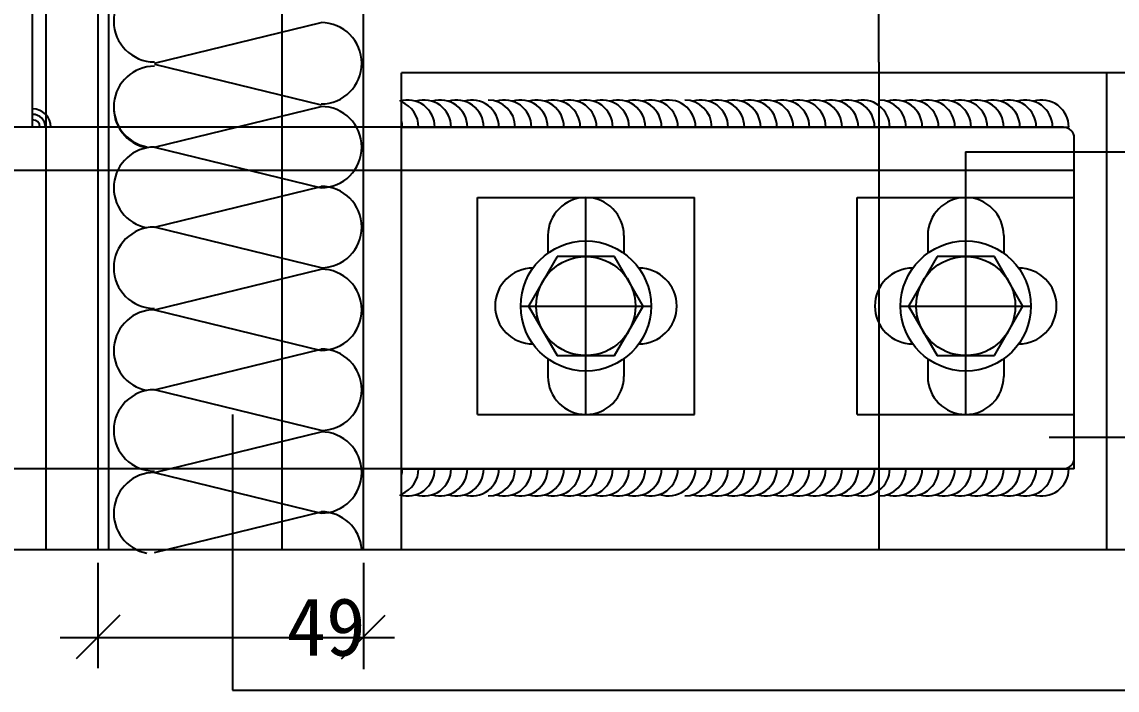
# Model space of a CAD drawing. Header units: metres. Extents: x 3516 to 4417, y 1657 to 2955.
# Drawn here: x 3794.9 to 3996.7, y 1671.5 to 1794.8 of the extents above; entities that cross this region are included whole.
import ezdxf

# ---------------------------------------------------------------- set-up
doc = ezdxf.new("R2010")
doc.units = ezdxf.units.M
for name, color, linetype in [('1', 1, 'Continuous'), ('10', 1, 'Continuous'), ('填充', 1, 'Continuous')]:
    doc.layers.add(name, color=color, linetype=linetype)

# ---------------------------------------------------------------- blocks, each defined once
blk = doc.blocks.new('_ArchTick')
at = {"color": 0, "linetype": 'ByBlock'}
blk.add_lwpolyline([(-0.5, -0.5), (0.5, 0.5)], dxfattribs=at)

msp = doc.modelspace()

# ---------------------------------------------------------------- linework, layer by layer
for p, q in [((3808.85, 1843.26), (3808.85, 1697.49)), ((3810.85, 1841.26), (3810.85, 1697.49)), ((3799.35, 1697.49), (3799.35, 1834.36)), ((3842.85, 1697.49), (3842.85, 1834.63)), ((3857.85, 1697.49), (3857.85, 1833.77)), ((3952.82, 1787.36), (3952.82, 1697.49)), ((3988.82, 1712.36), (3988.82, 1773.36)), ((3878.82, 1722.38), (3878.82, 1762.38)), ((3878.82, 1762.38), (3918.82, 1762.38)), ((3898.82, 1722.38), (3898.82, 1762.38)), ((3918.82, 1722.38), (3918.82, 1762.38)), ((3948.82, 1722.38), (3948.82, 1762.38)), ((3948.82, 1762.38), (3988.82, 1762.38)), ((3968.82, 1722.38), (3968.82, 1762.38)), ((3891.82, 1755.38), (3891.82, 1752.12)), ((3905.82, 1755.38), (3905.82, 1752.12)), ((3961.82, 1755.38), (3961.82, 1752.12)), ((3975.82, 1755.38), (3975.82, 1752.12)), ((3893.54, 1751.52), (3888.27, 1742.38)), ((3904.1, 1751.52), (3893.54, 1751.52)), ((3909.37, 1742.38), (3904.1, 1751.52)), ((3963.54, 1751.52), (3958.27, 1742.38)), ((3974.1, 1751.52), (3963.54, 1751.52)), ((3979.37, 1742.38), (3974.1, 1751.52)), ((3886.82, 1742.36), (3910.82, 1742.36)), ((3888.27, 1742.38), (3893.54, 1733.24)), ((3904.1, 1733.24), (3909.37, 1742.38)), ((3956.82, 1742.36), (3980.82, 1742.36)), ((3958.27, 1742.38), (3963.54, 1733.24)), ((3974.1, 1733.24), (3979.37, 1742.38)), ((3891.82, 1732.63), (3891.82, 1729.38)), ((3893.54, 1733.24), (3904.1, 1733.24)), ((3905.82, 1732.63), (3905.82, 1729.38)), ((3961.82, 1732.63), (3961.82, 1729.38)), ((3963.54, 1733.24), (3974.1, 1733.24)), ((3975.82, 1732.63), (3975.82, 1729.38)), ((3878.82, 1722.38), (3918.82, 1722.38)), ((3948.82, 1722.38), (3988.82, 1722.38))]:
    msp.add_line(p, q)
for centre, radius in [((3898.82, 1742.38), 12), ((3968.82, 1742.38), 12), ((3898.82, 1742.38), 9.14), ((3968.82, 1742.38), 9.14)]:
    msp.add_circle(centre, radius)
for centre, radius, start, end in [((3865.98, 1775.36), 5, 0, 107.46), ((3868.98, 1775.36), 5, 0, 107.46), ((3871.98, 1775.36), 5, 0, 107.46), ((3874.98, 1775.36), 5, 0, 107.46), ((3877.78, 1775.36), 5, 0, 106.22), ((3880.78, 1775.36), 5, 0, 90), ((3883.78, 1775.36), 5, 0, 107.46), ((3886.78, 1775.36), 5, 0, 107.46), ((3889.78, 1775.36), 5, 0, 107.46), ((3892.78, 1775.36), 5, 0, 107.46), ((3895.78, 1775.36), 5, 0, 107.46), ((3898.78, 1775.36), 5, 0, 107.46), ((3901.78, 1775.36), 5, 0, 107.46), ((3904.78, 1775.36), 5, 0, 107.46), ((3907.78, 1775.36), 5, 0, 107.46), ((3910.78, 1775.36), 5, 0, 107.46), ((3914.03, 1775.36), 5, 0, 108.96), ((3917.03, 1775.36), 5, 0, 90), ((3920.03, 1775.36), 5, 0, 107.46), ((3923.03, 1775.36), 5, 0, 107.46), ((3926.03, 1775.36), 5, 0, 107.46), ((3929.03, 1775.36), 5, 0, 107.46), ((3932.03, 1775.36), 5, 0, 107.46), ((3935.03, 1775.36), 5, 0, 107.46), ((3938.03, 1775.36), 5, 0, 107.46), ((3941.03, 1775.36), 5, 0, 107.46), ((3944.03, 1775.36), 5, 0, 107.46), ((3947.03, 1775.36), 5, 0, 107.46), ((3949.82, 1775.36), 5, 0, 106.22), ((3952.82, 1775.36), 5, 0, 90), ((3955.82, 1775.36), 5, 0, 107.46), ((3958.82, 1775.36), 5, 0, 107.46), ((3961.82, 1775.36), 5, 0, 107.46), ((3964.82, 1775.36), 5, 0, 107.46), ((3967.82, 1775.36), 5, 0, 107.46), ((3970.82, 1775.36), 5, 0, 107.46), ((3973.82, 1775.36), 5, 0, 107.46), ((3976.82, 1775.36), 5, 0, 107.46), ((3979.82, 1775.36), 5, 0, 107.46), ((3982.82, 1775.36), 5, 0, 107.46), ((3862.98, 1775.36), 5, 0, 68.44), ((3859.98, 1775.36), 5, 0, 14.66), ((3898.82, 1755.38), 7, 0, 180), ((3968.82, 1755.38), 7, 0, 180), ((3889.07, 1742.38), 7, 90, 270), ((3908.57, 1742.38), 7, 270, 90), ((3959.07, 1742.38), 7, 90, 270), ((3978.57, 1742.38), 7, 270, 90), ((3898.82, 1729.38), 7, 180, 0), ((3968.82, 1729.38), 7, 180, 0), ((3865.98, 1712.36), 5, 252.54, 0), ((3862.98, 1712.36), 5, 291.56, 0), ((3859.98, 1712.36), 5, 345.34, 0), ((3868.98, 1712.36), 5, 252.54, 0), ((3871.98, 1712.36), 5, 252.54, 0), ((3874.98, 1712.36), 5, 252.54, 0), ((3877.78, 1712.36), 5, 253.78, 0), ((3880.78, 1712.36), 5, 270, 0), ((3883.78, 1712.36), 5, 252.54, 0), ((3886.78, 1712.36), 5, 252.54, 0), ((3889.78, 1712.36), 5, 252.54, 0), ((3892.78, 1712.36), 5, 252.54, 0), ((3895.78, 1712.36), 5, 252.54, 0), ((3898.78, 1712.36), 5, 252.54, 0), ((3901.78, 1712.36), 5, 252.54, 0), ((3904.78, 1712.36), 5, 252.54, 0), ((3907.78, 1712.36), 5, 252.54, 0), ((3910.78, 1712.36), 5, 252.54, 0), ((3914.03, 1712.36), 5, 251.04, 0), ((3917.03, 1712.36), 5, 270, 0), ((3920.03, 1712.36), 5, 252.54, 0), ((3923.03, 1712.36), 5, 252.54, 0), ((3926.03, 1712.36), 5, 252.54, 0), ((3929.03, 1712.36), 5, 252.54, 0), ((3932.03, 1712.36), 5, 252.54, 0), ((3935.03, 1712.36), 5, 252.54, 0), ((3938.03, 1712.36), 5, 252.54, 0), ((3941.03, 1712.36), 5, 252.54, 0), ((3944.03, 1712.36), 5, 252.54, 0), ((3947.03, 1712.36), 5, 252.54, 0), ((3949.82, 1712.36), 5, 253.78, 0), ((3952.82, 1712.36), 5, 270, 0), ((3955.82, 1712.36), 5, 252.54, 0), ((3958.82, 1712.36), 5, 252.54, 0), ((3961.82, 1712.36), 5, 252.54, 0), ((3964.82, 1712.36), 5, 252.54, 0), ((3967.82, 1712.36), 5, 252.54, 0), ((3970.82, 1712.36), 5, 252.54, 0), ((3973.82, 1712.36), 5, 252.54, 0), ((3976.82, 1712.36), 5, 252.54, 0), ((3979.82, 1712.36), 5, 252.54, 0), ((3982.82, 1712.36), 5, 252.54, 0)]:
    msp.add_arc(centre, radius, start, end)
at = {"layer": '1'}
for p, q in [((3952.82, 1787.36), (3952.82, 1854.8)), ((3796.85, 1775.36), (3796.85, 1825.36)), ((4004.82, 1785.36), (3864.82, 1785.36)), ((3864.82, 1775.36), (3864.82, 1785.36)), ((3994.82, 1697.49), (3994.82, 1785.36)), ((3986.82, 1775.36), (3761.85, 1775.36)), ((3864.82, 1712.36), (3864.82, 1775.36)), ((3864.82, 1775.36), (3987.82, 1775.36)), ((3988.82, 1767.36), (3761.85, 1767.36)), ((3864.82, 1697.49), (3864.82, 1732.36)), ((3988.82, 1712.36), (3761.85, 1712.36)), ((3864.82, 1712.36), (3987.82, 1712.36))]:
    msp.add_line(p, q, dxfattribs=at)
for centre, radius, start, end in [((3796.85, 1775.36), 3.36, 0, 90), ((3796.85, 1775.36), 2.36, 0, 90), ((3796.85, 1775.36), 1.36, 0, 90), ((3986.82, 1773.36), 2, 0, 90), ((3986.82, 1714.36), 2, 270, 0)]:
    msp.add_arc(centre, radius, start, end, dxfattribs=at)
at = {"layer": '10'}
for p, q in [((3968.8, 1770.83), (3968.8, 1742.36)), ((3968.8, 1770.83), (4332.79, 1770.83)), ((3833.7, 1722.35), (3833.7, 1671.55)), ((3984.21, 1718.18), (4373.39, 1718.18)), ((3662.4, 1697.49), (4269.69, 1697.49)), ((3808.85, 1694.99), (3808.85, 1675.58)), ((3857.85, 1694.99), (3857.85, 1675.43)), ((3801.91, 1681.28), (3863.53, 1681.28)), ((3833.7, 1671.55), (4352.89, 1671.55))]:
    msp.add_line(p, q, dxfattribs=at)
at = {"layer": '填充'}
for p, q in [((3819.3, 1787.15), (3850.02, 1794.65)), ((3819.3, 1786.95), (3850.02, 1779.45)), ((3819.3, 1771.68), (3850.02, 1779.18)), ((3819.3, 1771.68), (3850.02, 1764.18)), ((3819.3, 1756.94), (3850.02, 1764.44)), ((3850.02, 1749.44), (3819.3, 1756.94)), ((3819.3, 1741.68), (3850.02, 1749.18)), ((3819.3, 1741.68), (3850.02, 1734.18)), ((3819.3, 1726.94), (3850.02, 1734.44)), ((3850.02, 1719.44), (3819.3, 1726.94)), ((3819.3, 1711.68), (3850.02, 1719.18)), ((3819.3, 1711.68), (3850.02, 1704.18)), ((3819.3, 1696.94), (3850.02, 1704.44))]:
    msp.add_line(p, q, dxfattribs=at)
for centre, start, end in [((3819.3, 1794.9), 90, 270), ((3850.02, 1787.15), 270, 90), ((3819.3, 1779.1), 90, 259.38), ((3819.3, 1778.92), 176.6, 259.38), ((3850.02, 1771.68), 270, 90), ((3819.3, 1764.18), 90, 259.38), ((3850.02, 1756.94), 270, 90), ((3819.3, 1749.44), 90, 270), ((3850.02, 1741.68), 270, 90), ((3819.3, 1734.18), 90, 259.38), ((3850.02, 1726.94), 270, 90), ((3819.3, 1719.44), 90, 270), ((3850.02, 1711.68), 270, 90), ((3819.3, 1704.18), 90, 259.38), ((3850.02, 1696.94), 4.22, 90)]:
    msp.add_arc(centre, 7.5, start, end, dxfattribs=at)

# ---------------------------------------------------------------- block references
at = {"layer": '10', "xscale": 8.05, "yscale": 8.05, "zscale": 8.05, "rotation": 180}
for p in [(3808.91, 1681.33), (3857.75, 1681.29)]:
    msp.add_blockref('_ArchTick', p, dxfattribs=at)

# ---------------------------------------------------------------- texts
at = {"layer": '10', "insert": (3843.65, 1688.59), "char_height": 10.7, "attachment_point": 1}
msp.add_mtext('\\A1;49', dxfattribs=at)

doc.saveas('drawing.dxf')
